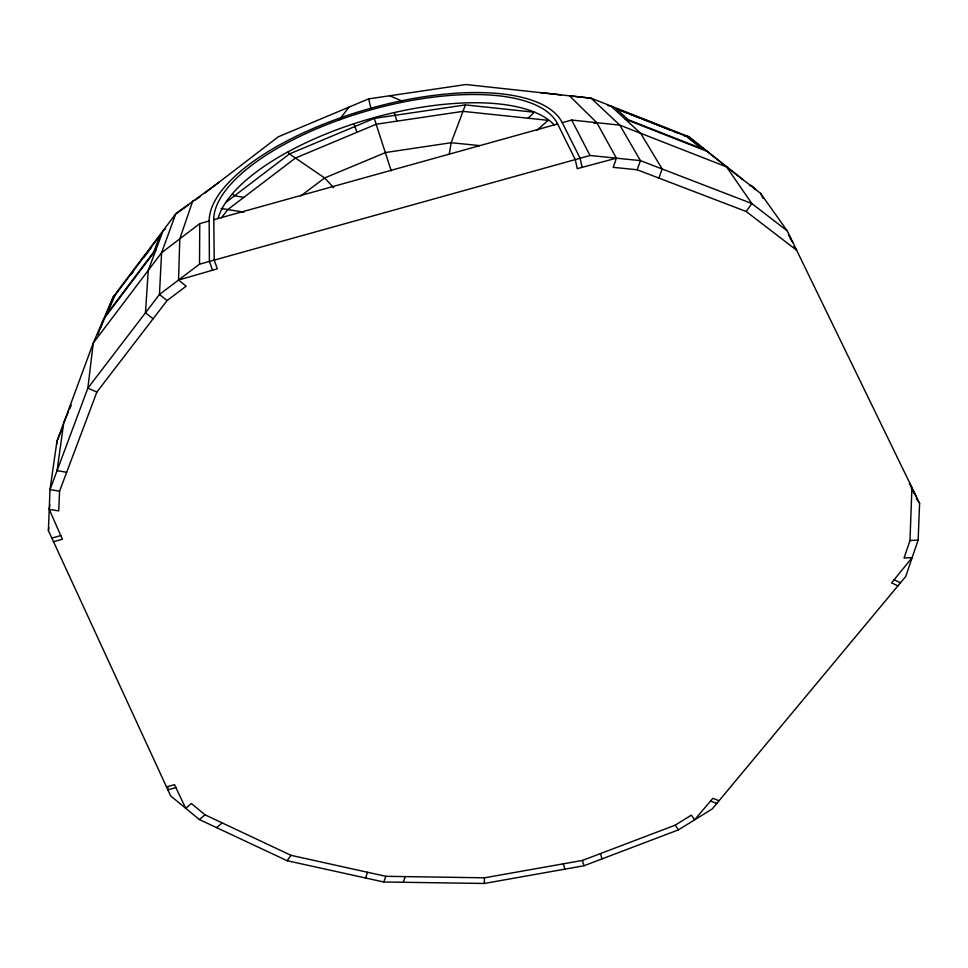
<?xml version="1.0" encoding="UTF-8"?>
<svg xmlns="http://www.w3.org/2000/svg" width="968" height="968" viewBox="0 0 968 968"><rect width="100%" height="100%" fill="white"/><g stroke="black" fill="none" stroke-linecap="round" stroke-linejoin="round"><path stroke-width="1.45" d="M192.826 200.751L179.794 238.842L178.548 280.042L186.146 286.189L167.077 300.576L96.885 392.028L59.568 491.187L50.009 489.602L87.858 388.144L159.454 294.478L199.517 264.191L199.759 223.62L209.173 221.006A184.041 71.789 -16 0 1 370.611 108.295A184.041 71.789 -16 0 1 562.251 122.67L571.677 120.044L619.822 125.138L726.532 166.871L760.606 193.382L787.226 230.868L919.6 503.324L918.136 540.071L905.733 576.468L712.242 808.921L678.447 829.866L583.946 865.767L484.254 883.469L383.776 881.993L287.157 860.734L199.444 819.593L170.634 795.877L48.4 530.585L50.009 489.602L56.943 441.251L93.255 343.035L113.329 296.752L175.716 213.88L218.889 182.335M167.936 786.875L167.851 789.852L175.898 787.625L185.747 808.328L191.337 803.5L205.01 814.814L290.981 855.325L385.809 876.306L484.484 877.807L582.409 860.443L675.228 825.159L691.382 815.129L694.576 819.872L712.823 798.31L719.043 800.742M897.905 585.87L891.576 582.869L912.159 557.592L904.051 558.064L909.98 540.531L911.929 487.545L909.484 483.831M484.254 883.469L484.484 877.807M56.822 444.203L56.943 441.251L61.613 430.216M59.568 491.187L58.733 510.898L49.235 509.349L49.864 504.897M48.4 530.585L48.811 527.669M449.188 154.481L451.173 142.72L465.426 104.895L534.481 112.24M365.565 877.988L367.55 872.265M742.928 179.624L688.623 136.633L591.097 98.179L569.486 95.832L596.869 122.718L616.398 158.183L613.204 167.343L637.186 169.763L746.195 211.508L796.64 250.252L794.05 246.562M383.776 881.993L385.809 876.306M637.186 169.763L640.441 160.627L619.822 125.138L591.097 98.179L540.737 92.662M403.208 882.284L405.277 876.597M658.893 178.076L662.185 169.001L640.647 133.281L610.76 105.935L607.807 105.572M97.841 334.746L99.414 330.499M100.454 327.668L103.6 319.186L155.933 249.841M99.837 329.664L111.126 302.391M110.606 303.783L107.496 312.18L113.329 296.752L115.579 294.817M68.365 411.969L63.731 422.883L57.076 470.642L66.683 472.275M69.527 409.234L71.257 405.144M287.157 860.734L290.981 855.325M746.195 211.508L751.833 203.534L726.532 166.871L688.623 136.633L684.219 135.762M131.563 273.835L133.378 271.427M144.256 256.968L151.516 247.336M158.764 237.704L160.579 235.297M221.406 217.885L227.782 209.56L295.458 158.038L376.201 124.231L462.994 111.356L548.13 120.335L536.95 130.317M339.344 119.717L349.037 107.097M528.044 118.217L533.404 113.232M199.444 819.593L205.01 814.814M216.59 827.64L222.156 822.897M205.034 192.959L278.227 136.839L368.651 98.869L465.911 84.531L561.15 94.876M226.536 201.913L289.444 153.936L374.253 118.398L465.426 104.895M199.759 223.62L161.596 252.721L93.255 343.035L87.858 388.144L96.885 392.028M300.673 196.032L324.619 177.967L385.639 152.508L451.173 142.72L479.692 145.611M165.528 228.847L163.132 230.602L148.249 270.35L145.466 312.773L153.089 318.799M187.986 205.18L175.716 213.88L161.596 252.721L159.454 294.478L167.077 300.576M195.354 199.952L200.267 196.468M178.548 280.042L217.34 268.826L214.218 260.089L213.771 219.724A179.201 69.89 -16 0 1 370.962 109.82A179.201 69.89 -16 0 1 557.629 123.965L575.258 159.599L577.267 168.65L616.398 158.183M213.771 219.724L557.629 123.965M199.517 264.191L590.008 155.497L640.441 160.627L751.833 203.534L787.226 230.868M51.849 538.063L60.778 535.582L62.436 539.224L53.518 541.705M166.484 786.887L174.542 784.649L175.898 787.625M594.025 123.468L596.869 122.718M909.98 540.531L918.136 540.071M221.127 208.483L243.876 212.137M243.742 197.399L234.595 195.766L232.501 193.975M710.585 801.008L716.804 803.44M619.871 110.195L626.792 112.929M629.563 114.018L639.267 117.842M642.038 118.931L648.971 121.665M651.742 122.754L671.139 130.402M673.909 131.491L678.072 133.136M625.231 119.173L706.991 151.286M389.741 95.759L401.793 100.938M894.142 579.784L900.47 582.784M333.706 187.683L324.619 177.967L289.444 153.936L287.956 151.661M788.375 234.897L790.953 238.539M790.19 238.624L792.78 242.29M675.228 825.159L678.447 829.866M911.033 487.872L915.111 494.079M913.32 492.155L916.587 497.129M916.333 498.339L919.6 503.324M571.677 120.044L590.008 155.497M562.251 122.67L580.11 158.244L582.107 167.307M760.606 193.382L763.026 198.331M49.235 509.349L60.778 535.582M356.95 132.301L353.998 123.977M212.524 270.169L209.391 261.433L209.173 221.006M374.253 118.398L391.241 170.888M563.328 863.819L564.913 869.143M396.88 121.169L394.472 112.699M582.409 860.443L583.946 865.767M600.487 853.57L601.975 858.918M368.651 98.869L371.083 109.082M218.066 218.429A178.669 70.47 -16 0 1 373.261 117.878A178.669 70.47 -16 0 1 554.095 124.848M749.668 185.699A167.851 10.878 61.5 0 1 755.572 189.534M159.926 235.599L153.827 251.825L107.012 313.862L115.119 295.119L159.926 235.599M686.07 136.21L616.011 108.597L628.244 119.73L701.389 148.467L686.07 136.21"/></g></svg>
